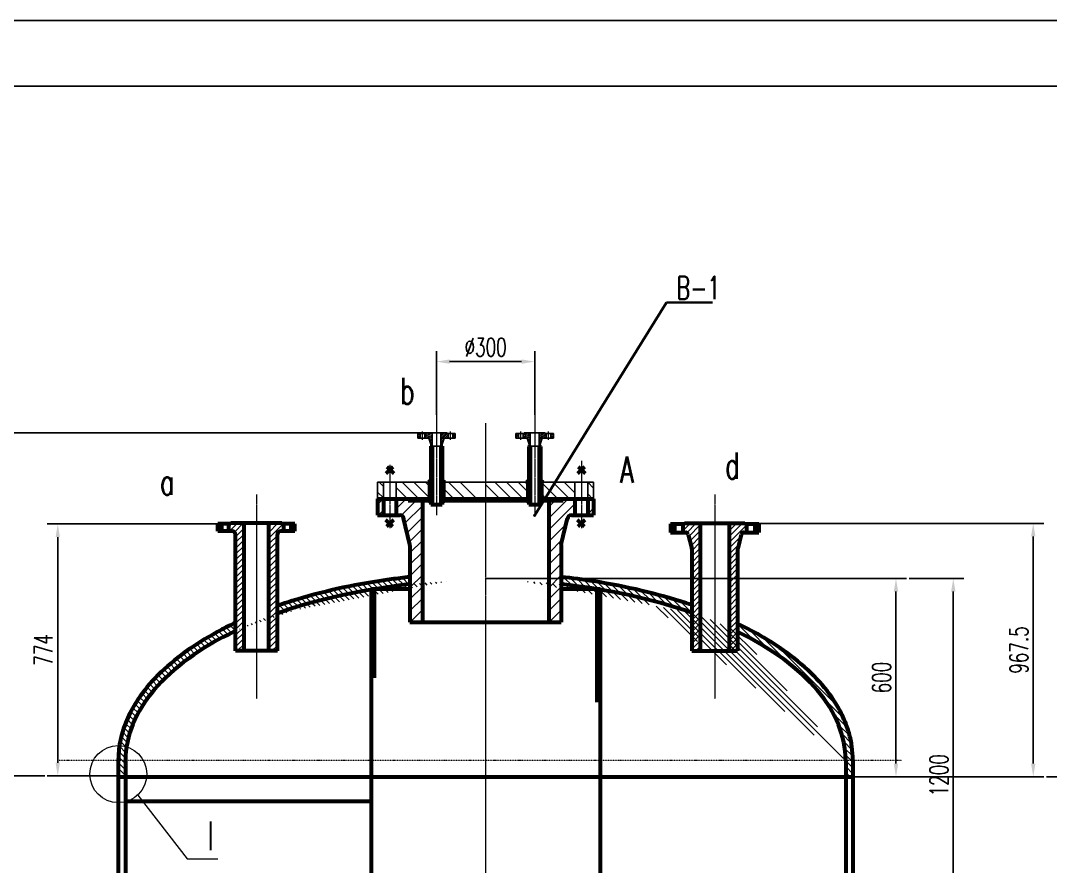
# Model space of a CAD drawing. Header units: millimetres. Extents: x -10 to 21015, y -2 to 14848.
# Drawn here: x 3020 to 6952, y 11618 to 14848 of the extents above; entities that cross this region are included whole.
import ezdxf

# ---------------------------------------------------------------- set-up
doc = ezdxf.new("R2010")
doc.units = ezdxf.units.MM
doc.header["$LTSCALE"] = 5
doc.linetypes.add('CENTER', pattern=[2, 1.25, -0.25, 0.25, -0.25])
doc.linetypes.add('DIVIDE', pattern=[1.25, 0.5, -0.25, 0, -0.25, 0, -0.25])
doc.layers.add('border', color=7, linetype='Continuous')
for name, color, linetype, lineweight in [('中心线', 4, 'CENTER', 18), ('双点划线', 6, 'DIVIDE', 18), ('实线', 7, 'Continuous', 53), ('文字', 3, 'Continuous', 30), ('细线', 1, 'Continuous', 18)]:
    doc.layers.add(name, color=color, linetype=linetype, lineweight=lineweight)
doc.styles.get("Standard").update_dxf_attribs({"font": 'txt.shx', "width": 0.67, "bigfont": 'hztxt.shx'})
doc.dimstyles.get("Standard").update_dxf_attribs({"dimtxt": 0.18, "dimasz": 0.18, "dimexe": 0.18, "dimexo": 0.0625, "dimgap": 0.09, "dimtad": 0, "dimtih": 1, "dimtoh": 1, "dimdec": 4, "dimzin": 0, "dimdsep": 46, "dimtxsty": 'Standard', "dimcen": 0.09, "dimadec": 0, "dimazin": 0, "dimtfac": 1, "dimtdec": 4, "dimtofl": 0, "dimtmove": 0, "dimatfit": 3, "dimfxl": 0, "dimtolj": 1, "dimtzin": 0, "dimarcsym": 0})
pattern_1 = [(135, (3655.677, 8232.7465), (-3.535534, -3.535534), [])]

# ---------------------------------------------------------------- blocks, each defined once
blk = doc.blocks.new('*D50')
at = {"layer": 'DEFPOINTS', "color": 0}
for p in [(4795.7, 13310.2), (2593.7, 8241.9), (4344, 7523.5), (4795.7, 5617.7), (4795.7, 3260.2)]:
    blk.add_point(p, dxfattribs=at)
at = {"layer": '实线', "color": 1, "lineweight": -2}
blk.add_arc((4795.7, 5617.7), 1958.7, 91.4627, 128.5373, dxfattribs=at)
at = {"layer": '实线', "color": 1}
for points in [[(4745.6, 7584), (4745.8, 7567.4), (4795.7, 7576.3)], [(3580.7, 7143.3), (3570.1, 7156.2), (3536.7, 7118.1)]]:
    blk.add_solid(points, dxfattribs=at)
at = {"layer": '实线', "color": 3, "insert": (4107, 7509.9), "char_height": 70, "attachment_point": 5, "rotation": 20}
blk.add_mtext('\\A1;40°', dxfattribs=at)
blk = doc.blocks.new('*D8')
at = {"layer": 'DEFPOINTS', "color": 0}
for p in [(6937, 11960.2), (6198.2, 6198.8), (7600.8, 6198.8)]:
    blk.add_point(p, dxfattribs=at)
at = {"layer": '文字', "color": 1, "lineweight": -2}
for p, q in [((6937, 11960.2), (7640.8, 11960.2)), ((7600.8, 11910.2), (7600.8, 6248.8)), ((6198.2, 6198.8), (7640.8, 6198.8))]:
    blk.add_line(p, q, dxfattribs=at)
at = {"layer": '文字', "color": 1}
for points in [[(7592.5, 11910.2), (7609.1, 11910.2), (7600.8, 11960.2)], [(7592.5, 6248.8), (7609.1, 6248.8), (7600.8, 6198.8)]]:
    blk.add_solid(points, dxfattribs=at)
at = {"layer": '文字', "color": 3, "insert": (7545.8, 9079.5), "char_height": 70, "attachment_point": 5, "rotation": 90}
blk.add_mtext('\\A1;7000', dxfattribs=at)
blk = doc.blocks.new('*D66')
at = {"layer": 'DEFPOINTS', "color": 0}
for p in [(6412.8, 12717.2), (6581.7, 11214), (6625.7, 11214)]:
    blk.add_point(p, dxfattribs=at)
at = {"layer": '文字', "color": 1, "lineweight": -2}
for p, q in [((6412.8, 12717.2), (6621.7, 12717.2)), ((6581.7, 12667.2), (6581.7, 11264)), ((6625.7, 11214), (6541.7, 11214))]:
    blk.add_line(p, q, dxfattribs=at)
at = {"layer": '文字', "color": 1}
for points in [[(6573.4, 12667.2), (6590, 12667.2), (6581.7, 12717.2)], [(6573.4, 11264), (6590, 11264), (6581.7, 11214)]]:
    blk.add_solid(points, dxfattribs=at)
at = {"layer": '文字', "color": 3, "insert": (6526.7, 11965.6), "char_height": 70, "attachment_point": 5, "rotation": 90}
blk.add_mtext('\\A1;1200', dxfattribs=at)
blk = doc.blocks.new('*D67')
at = {"layer": 'DEFPOINTS', "color": 0}
for p in [(5785.7, 12927.7), (6887, 12927.7), (6362.8, 11960.2)]:
    blk.add_point(p, dxfattribs=at)
at = {"layer": '实线', "color": 1, "lineweight": -2}
for p, q in [((5785.7, 12927.7), (6927, 12927.7)), ((6887, 12010.2), (6887, 12877.7)), ((6362.8, 11960.2), (6927, 11960.2))]:
    blk.add_line(p, q, dxfattribs=at)
at = {"layer": '实线', "color": 1}
for points in [[(6878.6, 12877.7), (6895.3, 12877.7), (6887, 12927.7)], [(6878.6, 12010.2), (6895.3, 12010.2), (6887, 11960.2)]]:
    blk.add_solid(points, dxfattribs=at)
at = {"layer": '实线', "color": 3, "insert": (6832, 12444), "char_height": 70, "attachment_point": 5, "rotation": 90}
blk.add_mtext('\\A1;967.5', dxfattribs=at)
blk = doc.blocks.new('*D68')
at = {"layer": 'DEFPOINTS', "color": 0}
for p in [(4795.7, 12717.2), (6043.4, 11960.2), (6362.8, 11960.2)]:
    blk.add_point(p, dxfattribs=at)
at = {"layer": '实线', "color": 1, "lineweight": -2}
for p, q in [((4795.7, 12717.2), (6402.8, 12717.2)), ((6362.8, 12667.2), (6362.8, 12010.2)), ((6043.4, 11960.2), (6402.8, 11960.2))]:
    blk.add_line(p, q, dxfattribs=at)
at = {"layer": '实线', "color": 1}
for points in [[(6354.4, 12667.2), (6371.1, 12667.2), (6362.8, 12717.2)], [(6354.4, 12010.2), (6371.1, 12010.2), (6362.8, 11960.2)]]:
    blk.add_solid(points, dxfattribs=at)
at = {"layer": '实线', "color": 3, "insert": (6307.8, 12338.7), "char_height": 70, "attachment_point": 5, "rotation": 90}
blk.add_mtext('\\A1;600', dxfattribs=at)
blk = doc.blocks.new('*D69')
at = {"layer": 'DEFPOINTS', "color": 0}
for p in [(2974.8, 13272.7), (4608.2, 13272.7), (3112, 11963.5)]:
    blk.add_point(p, dxfattribs=at)
at = {"layer": '实线', "color": 1, "lineweight": -2}
for p, q in [((4608.2, 13272.7), (2934.8, 13272.7)), ((2974.8, 12013.5), (2974.8, 13222.7)), ((3112, 11963.5), (2934.8, 11963.5))]:
    blk.add_line(p, q, dxfattribs=at)
at = {"layer": '实线', "color": 1}
for points in [[(2966.5, 13222.7), (2983.1, 13222.7), (2974.8, 13272.7)], [(2966.5, 12013.5), (2983.1, 12013.5), (2974.8, 11963.5)]]:
    blk.add_solid(points, dxfattribs=at)
at = {"layer": '实线', "color": 3, "insert": (2919.8, 12618.1), "char_height": 70, "attachment_point": 5, "rotation": 90}
blk.add_mtext('\\A1;1050', dxfattribs=at)
blk = doc.blocks.new('*D70')
at = {"layer": 'DEFPOINTS', "color": 0}
for p in [(3162, 12925.2), (3773.8, 12925.2), (3458.6, 11963.5)]:
    blk.add_point(p, dxfattribs=at)
at = {"layer": '实线', "color": 1, "lineweight": -2}
for p, q in [((3773.8, 12925.2), (3122, 12925.2)), ((3162, 12013.5), (3162, 12875.2)), ((3458.6, 11963.5), (3122, 11963.5))]:
    blk.add_line(p, q, dxfattribs=at)
at = {"layer": '实线', "color": 1}
for points in [[(3153.6, 12875.2), (3170.3, 12875.2), (3162, 12925.2)], [(3153.6, 12013.5), (3170.3, 12013.5), (3162, 11963.5)]]:
    blk.add_solid(points, dxfattribs=at)
at = {"layer": '实线', "color": 3, "insert": (3107, 12444.4), "char_height": 70, "attachment_point": 5, "rotation": 90}
blk.add_mtext('\\A1;774', dxfattribs=at)
blk = doc.blocks.new('*D71')
at = {"layer": 'DEFPOINTS', "color": 0}
for p in [(4983.2, 13545.2), (4608.2, 13342.1), (4983.2, 13342.1)]:
    blk.add_point(p, dxfattribs=at)
at = {"layer": '实线', "color": 1, "lineweight": -2}
for p, q in [((4608.2, 13342.1), (4608.2, 13585.2)), ((4983.2, 13342.1), (4983.2, 13585.2)), ((4658.2, 13545.2), (4933.2, 13545.2))]:
    blk.add_line(p, q, dxfattribs=at)
at = {"layer": '实线', "color": 1}
for points in [[(4658.2, 13553.5), (4658.2, 13536.9), (4608.2, 13545.2)], [(4933.2, 13553.5), (4933.2, 13536.9), (4983.2, 13545.2)]]:
    blk.add_solid(points, dxfattribs=at)
at = {"layer": '实线', "color": 3, "insert": (4795.7, 13600.2), "char_height": 70, "attachment_point": 5}
blk.add_mtext('\\A1;\\A1;∅300', dxfattribs=at)
blk = doc.blocks.new('*U1')
at = {"layer": '中心线', "linetype": 'Continuous'}
h = blk.add_hatch(dxfattribs=at)
h.set_pattern_fill('U', color=1, scale=4, angle=45, style=0, pattern_type=0)
h.set_pattern_definition([(45, (0, 0), (-2.828427, 2.828427), [])])
h.paths.add_polyline_path([(1191.1, 3975.6), (1183.1, 3975.6), (1183.1, 3961.6), (1191.1, 3961.6)])
h.paths.add_polyline_path([(1217.6, 3975.6), (1205.1, 3975.6), (1205.1, 3961.6), (1208.1, 3961.6), (1208.1, 3959.6), (1226.9, 3959.6), (1226.9, 3999.6), (1223.7, 3999.6), (1223.7, 3993.6)])
h.paths.add_polyline_path([(1263.6, 3975.6), (1257.4, 3993.6), (1257.4, 3999.6), (1254.2, 3999.6), (1254.2, 3959.6), (1273.1, 3959.6), (1273.1, 3961.6), (1276.1, 3961.6), (1276.1, 3975.6)])
h.paths.add_polyline_path([(1290.1, 3975.6), (1298.1, 3975.6), (1298.1, 3961.6), (1290.1, 3961.6)])

msp = doc.modelspace()

# ---------------------------------------------------------------- hatches: boundary and pattern name
at = {"layer": '文字'}
h = msp.add_hatch(color=1, dxfattribs=at)
edge = h.paths.add_edge_path(flags=0)
edge.add_arc((5016.92724, 13260.24651), 1.5625, 0, 360)
h = msp.add_hatch(color=1, dxfattribs=at)
edge = h.paths.add_edge_path(flags=0)
edge.add_arc((5000.23974, 13157.12151), 1.5625, 0, 360)
h = msp.add_hatch(color=1, dxfattribs=at)
edge = h.paths.add_edge_path(flags=0)
edge.add_arc((5159.73974, 13131.18401), 1.5625, 0, 360)
h = msp.add_hatch(color=1, dxfattribs=at)
edge = h.paths.add_edge_path(flags=0)
edge.add_arc((4983.17724, 12958.37151), 6.25, 0, 360)
at = {"layer": '细线'}
h = msp.add_hatch(dxfattribs=at)
h.set_pattern_fill('_USER', color=256, scale=5, angle=135, style=0, pattern_type=0)
h.set_pattern_definition(pattern_1)
h.paths.add_polyline_path([(4630.23974, 13221.49651), (4629.23974, 13222.74651), (4625.23974, 13222.74651), (4625.23974, 12998.99651), (4630.23974, 12998.99651)])
h.paths.add_polyline_path([(4591.11474, 13222.74651), (4587.11474, 13222.74651), (4586.11474, 13221.49651), (4586.11474, 12998.99651), (4591.11474, 12998.99651)])
h = msp.add_hatch(dxfattribs=at)
h.set_pattern_fill('_USER', color=256, scale=5, angle=135, style=0, pattern_type=0)
h.set_pattern_definition(pattern_1)
h.paths.add_polyline_path([(5005.23974, 13221.49651), (5004.23974, 13222.74651), (5000.23974, 13222.74651), (5000.23974, 12998.99651), (5005.23974, 12998.99651)])
h.paths.add_polyline_path([(4966.11474, 13222.74651), (4962.11474, 13222.74651), (4961.11474, 13221.49651), (4961.11474, 12998.99651), (4966.11474, 12998.99651)])
h = msp.add_hatch(dxfattribs=at)
h.set_pattern_fill('ANSI37', color=256, scale=6.25, style=0)
h.set_pattern_definition([(135, (5560.67724, 8232.7465), (0.55242717, 0.55242717), []), (45, (5560.67724, 8232.7465), (0.55242717, -0.55242717), [])])
h.paths.add_polyline_path([(4586.11474, 13092.74651), (4586.11474, 13078.06172), (4577.55224, 13085.24651)])
h = msp.add_hatch(dxfattribs=at)
h.set_pattern_fill('ANSI37', color=256, scale=6.25, style=0)
h.set_pattern_definition([(45, (3655.67724, 8232.7465), (-0.55242717, 0.55242717), []), (135, (3655.67724, 8232.7465), (-0.55242717, -0.55242717), [])])
h.paths.add_polyline_path([(4630.23974, 13092.74651), (4630.23974, 13078.06172), (4638.80224, 13085.24651)])
h = msp.add_hatch(dxfattribs=at)
h.set_pattern_fill('ANSI37', color=256, scale=6.25, style=0)
h.set_pattern_definition([(135, (5935.67724, 8232.7465), (0.55242717, 0.55242717), []), (45, (5935.67724, 8232.7465), (0.55242717, -0.55242717), [])])
h.paths.add_polyline_path([(4961.11474, 13092.74651), (4961.11474, 13078.06172), (4952.55224, 13085.24651)])
h = msp.add_hatch(dxfattribs=at)
h.set_pattern_fill('ANSI37', color=256, scale=6.25, style=0)
h.set_pattern_definition([(45, (4030.67724, 8232.7465), (-0.55242717, 0.55242717), []), (135, (4030.67724, 8232.7465), (-0.55242717, -0.55242717), [])])
h.paths.add_polyline_path([(5005.23974, 13092.74651), (5005.23974, 13078.06172), (5013.80224, 13085.24651)])
h = msp.add_hatch(dxfattribs=at)
h.set_pattern_fill('ANSI31', color=256, scale=250, style=0)
h.set_pattern_definition([(45, (402.552, 10389.62), (-22.09709, 22.09709), [])])
h.paths.add_polyline_path([(4554.42724, 13015.24651), (4499.42724, 13015.24651), (4499.42724, 13021.49651), (4454.42724, 13021.49651), (4454.42724, 12958.99651), (4468.17724, 12958.99651, -0.3477656321), (4482.77514, 12947.44632), (4506.52514, 12846.94798, -0.0580813551), (4506.92724, 12843.49817), (4506.92724, 12550.24651), (4554.42724, 12550.24651)])
h.paths.add_polyline_path([(4405.67724, 13021.49651), (4383.17724, 13021.49651), (4383.17724, 12958.99651), (4405.67724, 12958.99651)])
h.paths.add_polyline_path([(5108.57934, 12947.44632, -0.3477656321), (5123.17724, 12958.99651), (5136.92724, 12958.99651), (5136.92724, 13021.49651), (5091.92724, 13021.49651), (5091.92724, 13015.24651), (5036.92724, 13015.24651), (5036.92724, 12550.24651), (5084.42724, 12550.24651), (5084.42724, 12843.49817, -0.0580813551), (5084.82934, 12846.94798)])
h.paths.add_polyline_path([(5208.17724, 13021.49651), (5185.67724, 13021.49651), (5185.67724, 12958.99651), (5208.17724, 12958.99651)])
h = msp.add_hatch(dxfattribs=at)
h.set_pattern_fill('ANSI37', color=256, scale=6.25, style=0)
h.set_pattern_definition([(225, (5560.67724, 17867.7465), (0.55242717, -0.55242717), []), (315, (5560.67724, 17867.7465), (0.55242717, 0.55242717), [])])
h.paths.add_polyline_path([(4586.11474, 13007.74651), (4586.11474, 13022.4313), (4577.55224, 13015.24651)])
h = msp.add_hatch(dxfattribs=at)
h.set_pattern_fill('ANSI37', color=256, scale=6.25, style=0)
h.set_pattern_definition([(315, (3655.67724, 17867.7465), (-0.55242717, -0.55242717), []), (225, (3655.67724, 17867.7465), (-0.55242717, 0.55242717), [])])
h.paths.add_polyline_path([(4630.23974, 13007.74651), (4630.23974, 13022.4313), (4638.80224, 13015.24651)])
h = msp.add_hatch(dxfattribs=at)
h.set_pattern_fill('ANSI37', color=256, scale=6.25, style=0)
h.set_pattern_definition([(225, (5935.67724, 17867.7465), (0.55242717, -0.55242717), []), (315, (5935.67724, 17867.7465), (0.55242717, 0.55242717), [])])
h.paths.add_polyline_path([(4961.11474, 13007.74651), (4961.11474, 13022.4313), (4952.55224, 13015.24651)])
h = msp.add_hatch(dxfattribs=at)
h.set_pattern_fill('ANSI37', color=256, scale=6.25, style=0)
h.set_pattern_definition([(315, (4030.67724, 17867.7465), (-0.55242717, -0.55242717), []), (225, (4030.67724, 17867.7465), (-0.55242717, 0.55242717), [])])
h.paths.add_polyline_path([(5005.23974, 13007.74651), (5005.23974, 13022.4313), (5013.80224, 13015.24651)])
h = msp.add_hatch(dxfattribs=at)
h.set_pattern_fill('ANSI31', color=256, scale=125, style=0)
h.set_pattern_definition([(45, (1746.302, 12063.372), (-11.04854, 11.04854), [])])
h.paths.add_polyline_path([(3840.67724, 12440.24651), (3873.17724, 12440.24651), (3873.17724, 12927.74651), (3823.17724, 12927.74651), (3823.17724, 12925.24651), (3815.67724, 12925.24651), (3815.67724, 12897.74651), (3828.17724, 12897.74651, -0.4142135624), (3840.67724, 12885.24651)])
h.paths.add_polyline_path([(4000.67724, 12885.24651, -0.4142135624), (4013.17724, 12897.74651), (4025.67724, 12897.74651), (4025.67724, 12925.24651), (4018.17724, 12925.24651), (4018.17724, 12927.74651), (3968.17724, 12927.74651), (3968.17724, 12440.24651), (4000.67724, 12440.24651)])
h.paths.add_polyline_path([(4053.17724, 12897.74651), (4067.55224, 12897.74651), (4067.55224, 12925.24651), (4053.17724, 12925.24651)])
h.paths.add_polyline_path([(3788.17724, 12925.24651), (3773.80224, 12925.24651), (3773.80224, 12897.74651), (3788.17724, 12897.74651)])
h = msp.add_hatch(dxfattribs=at)
h.set_pattern_fill('ANSI31', color=256, scale=125, style=0)
h.set_pattern_definition([(45, (3893.802, 12127.747), (-11.04854, 11.04854), [])])
h.paths.add_polyline_path([(5569.4459, 12885.17187), (5582.87867, 12831.44081, -0.0613213552), (5583.17724, 12829.01545), (5583.17724, 12440.24651), (5615.67724, 12440.24651), (5615.67724, 12927.74651), (5555.67724, 12927.74651), (5555.67724, 12925.24651), (5549.42724, 12925.24651), (5549.42724, 12892.74651), (5559.74448, 12892.74651, -0.3441507314)])
h.paths.add_polyline_path([(5516.92724, 12925.24651), (5501.92724, 12925.24651), (5501.92724, 12892.74651), (5516.92724, 12892.74651)])
h.paths.add_polyline_path([(5781.61, 12892.74651), (5791.92724, 12892.74651), (5791.92724, 12925.24651), (5785.67724, 12925.24651), (5785.67724, 12927.74651), (5725.67724, 12927.74651), (5725.67724, 12440.24651), (5758.17724, 12440.24651), (5758.17724, 12829.01545, -0.0613213552), (5758.47582, 12831.44081), (5771.90858, 12885.17187, -0.3441507314)])
h.paths.add_polyline_path([(5824.42724, 12892.74651), (5839.42724, 12892.74651), (5839.42724, 12925.24651), (5824.42724, 12925.24651)])
h = msp.add_hatch(dxfattribs=at)
h.set_pattern_fill('ANSI31', color=256, scale=125, angle=90, style=0)
h.set_pattern_definition([(135, (92.552, -15245.378), (-11.0485435, -11.0485435), [])])
edge = h.paths.add_edge_path()
edge.add_ellipse((4795.67724, 12022.74651), major_axis=(1375, 0), ratio=0.5, start_angle=102.12235224, end_angle=125.32276277, ccw=False)
edge.add_line((4506.92724, 12694.91621), (4506.92724, 12722.5721))
edge.add_spline(control_points=[(4506.92724, 12722.5721), (4483.10841, 12720.04115), (4459.41948, 12717.19699), (4372.77196, 12705.57954), (4310.81924, 12694.88353), (4190.4466, 12669.22051), (4132.02744, 12654.25381), (4050.3495, 12629.54504), (4025.24654, 12621.38795), (4000.67724, 12612.83005)], knot_values=[1.7802103705, 1.7802103705, 1.7802103705, 1.7802103705, 1.83278691, 1.83278691, 1.9738462166, 1.9738462166, 2.1149055233, 2.1149055233, 2.1792554066, 2.1792554066, 2.1792554066, 2.1792554066], degree=3, periodic=0)
edge.add_line((4000.67724, 12612.83005), (4000.67724, 12583.68323))
edge = h.paths.add_edge_path()
edge.add_line((3840.67724, 12517.36758), (3840.67724, 12547.83526))
edge.add_spline(control_points=[(3840.67724, 12547.83526), (3816.80843, 12536.58268), (3793.70183, 12524.8983), (3726.6463, 12488.51449), (3685.18221, 12462.57526), (3609.66819, 12407.79945), (3575.61698, 12378.96272), (3515.6424, 12318.80812), (3489.71728, 12287.48743), (3452.86221, 12232.13842), (3439.76417, 12208.60622), (3418.26573, 12160.74772), (3409.86696, 12136.42059), (3397.9685, 12087.28234), (3394.47103, 12062.47237), (3393.27657, 12032.66233), (3393.17724, 12027.70442), (3393.17724, 12022.74651)], knot_values=[2.3267977434, 2.3267977434, 2.3267977434, 2.3267977434, 2.3970241365, 2.3970241365, 2.5380834432, 2.5380834432, 2.6791427498, 2.6791427498, 2.8202020565, 2.8202020565, 2.9206549339, 2.9206549339, 3.0211078114, 3.0211078114, 3.1215606888, 3.1215606888, 3.1415926536, 3.1415926536, 3.1415926536, 3.1415926536], degree=3, periodic=0)
edge.add_line((3393.17724, 12022.74651), (3420.67724, 12022.74651))
edge.add_ellipse((4795.67724, 12022.74651), major_axis=(1375, 0), ratio=0.5, start_angle=133.99100687, end_angle=180, ccw=False)
h.paths.add_polyline_path([(3420.67724, 12022.74651), (3393.17724, 12022.74651), (3393.17724, 11960.24651), (3420.67724, 11960.24651)])
edge = h.paths.add_edge_path()
edge.add_spline(control_points=[(5583.17724, 12615.42481), (5576.44335, 12617.73787), (5569.67003, 12620.02093), (5508.13893, 12640.37005), (5450.93833, 12656.50925), (5332.67325, 12684.58689), (5271.60952, 12696.52497), (5168.13384, 12712.65681), (5126.48305, 12718.10275), (5084.42724, 12722.57214)], knot_values=[0.9688711977, 0.9688711977, 0.9688711977, 0.9688711977, 0.9864310701, 0.9864310701, 1.1274903768, 1.1274903768, 1.2685496834, 1.2685496834, 1.3613822691, 1.3613822691, 1.3613822691, 1.3613822691], degree=3, periodic=0)
edge.add_line((5084.42724, 12722.57214), (5084.42724, 12694.91621))
edge.add_ellipse((4795.67724, 12022.74651), major_axis=(1375, 0), ratio=0.5, start_angle=55.05937342, end_angle=77.87764776, ccw=False)
edge.add_line((5583.17724, 12586.32187), (5583.17724, 12615.42481))
edge = h.paths.add_edge_path()
edge.add_spline(control_points=[(6198.17724, 12022.74651), (6198.17724, 12040.14171), (6196.95317, 12057.53665), (6192.07469, 12092.18514), (6188.42057, 12109.43831), (6178.73136, 12143.67569), (6172.69666, 12160.65979), (6158.31632, 12194.25367), (6149.97098, 12210.86356), (6121.52174, 12260.12066), (6098.03962, 12292.06998), (6042.7568, 12353.60385), (6010.95481, 12383.19239), (5939.72842, 12439.58782), (5900.30248, 12466.39539), (5826.13256, 12510.04081), (5792.98316, 12527.62005), (5758.17724, 12544.27356)], knot_values=[0, 0, 0, 0, 0.0702836342, 0.0702836342, 0.1405672684, 0.1405672684, 0.2108509027, 0.2108509027, 0.2811345369, 0.2811345369, 0.4221938435, 0.4221938435, 0.5632531502, 0.5632531502, 0.7043124568, 0.7043124568, 0.8074149358, 0.8074149358, 0.8074149358, 0.8074149358], degree=3, periodic=0)
edge.add_line((5758.17724, 12544.27356), (5758.17724, 12513.71971))
edge.add_ellipse((4795.67724, 12022.74651), major_axis=(1375, 0), ratio=0.5, start_angle=0, end_angle=45.572996, ccw=False)
edge.add_line((6170.67724, 12022.74651), (6198.17724, 12022.74651))
h.paths.add_polyline_path([(6198.17724, 12022.74651), (6170.67724, 12022.74651), (6170.67724, 11960.24651), (6198.17724, 11960.24651)])
h = msp.add_hatch(dxfattribs=at)
h.set_pattern_fill('ANSI31', color=256, scale=125, style=0)
h.set_pattern_definition([(45, (-8824.948, 5934.101), (-11.048543, 11.048543), [])])
h.paths.add_polyline_path([(4370.67724, 12677.74651), (4358.17724, 12677.74651), (4358.17724, 12342.25099), (4370.67724, 12338.12962)])
h.paths.add_polyline_path([(5220.67724, 12244.72109), (5233.17724, 12247.94754), (5233.17724, 12677.74651), (5220.67724, 12677.74651)])

# ---------------------------------------------------------------- linework, layer by layer
at = {"color": 7}
for p, q in [((4567.55224, 13270.24651), (4536.30224, 13270.24651)), ((4536.30224, 13270.24651), (4536.30224, 13252.74651)), ((4579.42724, 13252.74651), (4536.30224, 13252.74651)), ((4546.30224, 13252.74651), (4546.30224, 13270.24651)), ((4563.80224, 13252.74651), (4563.80224, 13270.24651)), ((4567.55224, 13272.74651), (4567.55224, 13270.24651)), ((4648.80224, 13272.74651), (4567.55224, 13272.74651)), ((4579.42724, 13252.74651), (4587.11474, 13230.24651)), ((4591.11474, 13222.74651), (4591.11474, 13272.74651)), ((4625.23974, 13222.74651), (4625.23974, 13272.74651)), ((4636.92724, 13252.74651), (4629.23974, 13230.24651)), ((4636.92724, 13252.74651), (4680.05224, 13252.74651)), ((4648.80224, 13272.74651), (4648.80224, 13270.24651)), ((4648.80224, 13270.24651), (4680.05224, 13270.24651)), ((4652.55224, 13252.74651), (4652.55224, 13270.24651)), ((4670.05224, 13252.74651), (4670.05224, 13270.24651)), ((4680.05224, 13270.24651), (4680.05224, 13252.74651)), ((4911.30224, 13270.24651), (4911.30224, 13252.74651)), ((4942.55224, 13270.24651), (4911.30224, 13270.24651)), ((4954.42724, 13252.74651), (4911.30224, 13252.74651)), ((4921.30224, 13252.74651), (4921.30224, 13270.24651)), ((4938.80224, 13252.74651), (4938.80224, 13270.24651)), ((5023.80224, 13272.74651), (4942.55224, 13272.74651)), ((4942.55224, 13272.74651), (4942.55224, 13270.24651)), ((4954.42724, 13252.74651), (4962.11474, 13230.24651)), ((4966.11474, 13222.74651), (4966.11474, 13272.74651)), ((5000.23974, 13222.74651), (5000.23974, 13272.74651)), ((5011.92724, 13252.74651), (5004.23974, 13230.24651)), ((5011.92724, 13252.74651), (5055.05224, 13252.74651)), ((5023.80224, 13272.74651), (5023.80224, 13270.24651)), ((5023.80224, 13270.24651), (5055.05224, 13270.24651)), ((5027.55224, 13252.74651), (5027.55224, 13270.24651)), ((5045.05224, 13252.74651), (5045.05224, 13270.24651)), ((5055.05224, 13270.24651), (5055.05224, 13252.74651)), ((4587.11474, 13230.24651), (4587.11474, 13222.74651)), ((4629.23974, 13222.74651), (4587.11474, 13222.74651)), ((4629.23974, 13230.24651), (4629.23974, 13222.74651)), ((4962.11474, 13230.24651), (4962.11474, 13222.74651)), ((5004.23974, 13222.74651), (4962.11474, 13222.74651)), ((5004.23974, 13230.24651), (5004.23974, 13222.74651)), ((4383.17724, 13085.24651), (4383.17724, 13021.49651)), ((4577.55224, 13085.24651), (4383.17724, 13085.24651)), ((4405.67724, 13085.24651), (4405.67724, 13021.49651)), ((4454.42724, 13085.24651), (4454.42724, 13021.49651)), ((4952.55224, 13085.24651), (4638.80224, 13085.24651)), ((5208.17724, 13085.24651), (5013.80224, 13085.24651)), ((5136.92724, 13085.24651), (5136.92724, 13021.49651)), ((5185.67724, 13085.24651), (5185.67724, 13021.49651)), ((5208.17724, 13021.49651), (5208.17724, 13085.24651)), ((4383.17724, 13021.49651), (4500.05224, 13021.49651)), ((4500.05224, 13021.49651), (4500.05224, 13016.49651)), ((5091.30224, 13021.49651), (5091.30224, 13016.49651)), ((5208.17724, 13021.49651), (5091.30224, 13021.49651)), ((4500.05224, 13016.49651), (4579.04193, 13016.49651)), ((4637.31255, 13016.49651), (4954.04193, 13016.49651)), ((5012.31255, 13016.49651), (5091.30224, 13016.49651))]:
    msp.add_line(p, q, dxfattribs=at)
at = {"layer": 'border', "color": 1, "linetype": 'Continuous'}
msp.add_lwpolyline([(-10.00004, -2.49996), (21014.99996, -2.49996), (21014.99996, 14847.50004), (-10.00004, 14847.50004)], close=True, dxfattribs=at)
at = {"layer": 'border', "color": 7, "linetype": 'Continuous'}
msp.add_lwpolyline([(614.99996, 247.50004), (20764.99996, 247.50004), (20764.99996, 14597.50004), (614.99996, 14597.50004)], close=True, dxfattribs=at)
at = {"layer": '中心线'}
for p, q in [((4608.17724, 13342.12151), (4608.17724, 12958.37151)), ((4983.17724, 13342.12151), (4983.17724, 12958.37151)), ((4795.67724, 13310.24651), (4795.67724, 3260.24651)), ((4555.05224, 13246.49651), (4555.05224, 13278.99651)), ((4661.30224, 13246.49651), (4661.30224, 13278.99651)), ((4930.05224, 13246.49651), (4930.05224, 13278.99651)), ((5036.30224, 13246.49651), (5036.30224, 13278.99651)), ((4430.05224, 13151.65687), (4430.05224, 13010.24651)), ((5161.30224, 13166.49651), (5161.30224, 13010.24651)), ((4430.05224, 13057.74651), (4430.05224, 12908.37151)), ((5161.30224, 13057.74651), (5161.30224, 12908.37151)), ((3920.67724, 13037.74651), (3920.67724, 12257.12151)), ((5670.67724, 13037.74651), (5670.67724, 12257.12151)), ((6170.67724, 12025.97608), (6170.67724, 10644.46399))]:
    msp.add_line(p, q, dxfattribs=at)
at = {"layer": '双点划线'}
for p, q in [((3167.55224, 12022.74651), (6385.05224, 12022.74651)), ((3420.67724, 12025.97608), (3420.67724, 11865.35108)), ((3420.67724, 11963.47608), (6170.67724, 11963.47608))]:
    msp.add_line(p, q, dxfattribs=at)
at = {"layer": '实线'}
for p, q in [((4587.11474, 13222.74651), (4586.11474, 13221.49651)), ((4586.11474, 13221.49651), (4586.11474, 12998.99651)), ((4591.11474, 13222.74651), (4591.11474, 12998.99651)), ((4625.23974, 13222.74651), (4625.23974, 12998.99651)), ((4629.23974, 13222.74651), (4630.23974, 13221.49651)), ((4630.23974, 13221.49651), (4630.23974, 12998.99651)), ((4962.11474, 13222.74651), (4961.11474, 13221.49651)), ((4961.11474, 13221.49651), (4961.11474, 12998.99651)), ((4966.11474, 13222.74651), (4966.11474, 12998.99651)), ((5000.23974, 13222.74651), (5000.23974, 12998.99651)), ((5004.23974, 13222.74651), (5005.23974, 13221.49651)), ((5005.23974, 13221.49651), (5005.23974, 12998.99651)), ((4441.92724, 13143.99651), (4415.05224, 13118.37151)), ((4418.17724, 13143.99651), (4445.05224, 13118.37151)), ((5173.17724, 13143.99651), (5146.30224, 13118.37151)), ((5149.42724, 13143.99651), (5176.30224, 13118.37151)), ((4586.11474, 13092.74651), (4577.55224, 13085.24651)), ((4586.11474, 13078.06172), (4577.55224, 13085.24651)), ((4581.92724, 13085.24651), (4581.92724, 13018.91757)), ((4630.23974, 13092.74651), (4638.80224, 13085.24651)), ((4630.23974, 13078.06172), (4638.80224, 13085.24651)), ((4634.42724, 13081.57545), (4634.42724, 13018.91757)), ((4961.11474, 13092.74651), (4952.55224, 13085.24651)), ((4961.11474, 13078.06172), (4952.55224, 13085.24651)), ((4956.92724, 13081.57545), (4956.92724, 13018.91757)), ((5005.23974, 13092.74651), (5013.80224, 13085.24651)), ((5005.23974, 13078.06172), (5013.80224, 13085.24651)), ((5009.42724, 13085.24651), (5009.42724, 13018.91757)), ((4383.17724, 13021.49651), (4581.92724, 13021.49651)), ((4383.17724, 13021.49651), (4383.17724, 12958.99651)), ((4405.67724, 13021.49651), (4405.67724, 12958.99651)), ((4454.42724, 13021.49651), (4454.42724, 12958.99651)), ((4499.42724, 13021.49651), (4499.42724, 13015.24651)), ((4586.11474, 13022.4313), (4577.55224, 13015.24651)), ((4630.23974, 13022.4313), (4638.80224, 13015.24651)), ((4634.42724, 13021.49651), (4956.92724, 13021.49651)), ((4961.11474, 13022.4313), (4952.55224, 13015.24651)), ((5005.23974, 13022.4313), (5013.80224, 13015.24651)), ((5009.42724, 13021.49651), (5208.17724, 13021.49651)), ((5091.92724, 13021.49651), (5091.92724, 13015.24651)), ((5136.92724, 13021.49651), (5136.92724, 12958.99651)), ((5185.67724, 13021.49651), (5185.67724, 12958.99651)), ((5208.17724, 13021.49651), (5208.17724, 12958.99651)), ((4499.42724, 13015.24651), (4577.55224, 13015.24651)), ((4554.42724, 13015.24651), (4554.42724, 12550.24651)), ((4586.11474, 13007.74651), (4577.55224, 13015.24651)), ((4586.11474, 12998.99651), (4630.23974, 12998.99651)), ((4630.23974, 13007.74651), (4638.80224, 13015.24651)), ((4638.80224, 13015.24651), (4952.55224, 13015.24651)), ((4961.11474, 13007.74651), (4952.55224, 13015.24651)), ((4961.11474, 12998.99651), (5005.23974, 12998.99651)), ((5005.23974, 13007.74651), (5013.80224, 13015.24651)), ((5013.80224, 13015.24651), (5091.92724, 13015.24651)), ((5036.92724, 13015.24651), (5036.92724, 12550.24651)), ((4383.17724, 12958.99651), (4468.17724, 12958.99651)), ((4441.92724, 12915.87151), (4415.05224, 12941.49651)), ((4418.17724, 12915.87151), (4445.05224, 12941.49651)), ((4506.52514, 12846.94798), (4482.77514, 12947.44632)), ((5084.82934, 12846.94798), (5108.57934, 12947.44632)), ((5123.17724, 12958.99651), (5208.17724, 12958.99651)), ((5173.17724, 12915.87151), (5146.30224, 12941.49651)), ((5149.42724, 12915.87151), (5176.30224, 12941.49651)), ((3773.80224, 12897.74651), (3773.80224, 12925.24651)), ((3823.17724, 12925.24651), (3773.80224, 12925.24651)), ((3788.17724, 12897.74651), (3788.17724, 12925.24651)), ((3815.67724, 12897.74651), (3815.67724, 12925.24651)), ((4018.17724, 12927.74651), (3823.17724, 12927.74651)), ((3823.17724, 12925.24651), (3823.17724, 12927.74651)), ((3873.17724, 12440.24651), (3873.17724, 12927.74651)), ((3968.17724, 12440.24651), (3968.17724, 12927.74651)), ((4018.17724, 12925.24651), (4018.17724, 12927.74651)), ((4067.55224, 12925.24651), (4018.17724, 12925.24651)), ((4025.67724, 12897.74651), (4025.67724, 12925.24651)), ((4053.17724, 12897.74651), (4053.17724, 12925.24651)), ((4067.55224, 12897.74651), (4067.55224, 12925.24651)), ((5501.92724, 12925.24651), (5555.67724, 12925.24651)), ((5501.92724, 12925.24651), (5501.92724, 12892.74651)), ((5516.92724, 12925.24651), (5516.92724, 12892.74651)), ((5549.42724, 12925.24651), (5549.42724, 12892.74651)), ((5555.67724, 12927.74651), (5785.67724, 12927.74651)), ((5555.67724, 12927.74651), (5555.67724, 12925.24651)), ((5615.67724, 12927.74651), (5615.67724, 12440.24651)), ((5725.67724, 12927.74651), (5725.67724, 12440.24651)), ((5785.67724, 12927.74651), (5785.67724, 12925.24651)), ((5785.67724, 12925.24651), (5839.42724, 12925.24651)), ((5791.92724, 12925.24651), (5791.92724, 12892.74651)), ((5824.42724, 12925.24651), (5824.42724, 12892.74651)), ((5839.42724, 12925.24651), (5839.42724, 12892.74651)), ((3828.17724, 12897.74651), (3773.80224, 12897.74651)), ((3840.67724, 12440.24651), (3840.67724, 12885.24651)), ((4000.67724, 12440.24651), (4000.67724, 12885.24651)), ((4067.55224, 12897.74651), (4013.17724, 12897.74651)), ((5501.92724, 12892.74651), (5559.74448, 12892.74651)), ((5569.4459, 12885.17187), (5582.87867, 12831.44081)), ((5771.90858, 12885.17187), (5758.47582, 12831.44081)), ((5781.61, 12892.74651), (5839.42724, 12892.74651)), ((4506.92724, 12843.49817), (4506.92724, 12550.24651)), ((5084.42724, 12843.49817), (5084.42724, 12550.24651)), ((5583.17724, 12829.01545), (5583.17724, 12440.24651)), ((5758.17724, 12829.01545), (5758.17724, 12440.24651)), ((4358.17724, 12677.74651), (4506.92724, 12677.74651)), ((4358.17724, 12677.74651), (4358.17724, 11588.99651)), ((4370.67724, 12677.74651), (4370.67724, 12338.12962)), ((5084.42724, 12677.74651), (5233.17724, 12677.74651)), ((5220.67724, 12677.74651), (5220.67724, 12244.72109)), ((5233.17724, 12677.74651), (5233.17724, 11366.13174)), ((4506.92724, 12550.24651), (5084.42724, 12550.24651)), ((4000.67724, 12440.24651), (3840.67724, 12440.24651)), ((5583.17724, 12440.24651), (5758.17724, 12440.24651)), ((3393.17724, 12022.74651), (3393.17724, 7619.70065)), ((3420.67724, 12022.74651), (3420.67724, 7586.92742)), ((6170.67724, 12022.74651), (6170.67724, 10288.99651)), ((6198.17724, 12022.74651), (6198.17724, 10288.99651)), ((3393.17724, 11960.24651), (6198.17724, 11960.24651)), ((4358.17724, 11865.35108), (3420.67724, 11865.35108)), ((3420.67724, 11865.35108), (3420.67724, 10713.99651))]:
    msp.add_line(p, q, dxfattribs=at)
for centre, radius, start, end in [((4468.17724, 12943.99651), 15, 0, 90), ((5123.17724, 12943.99651), 15, 90, 180), ((3828.17724, 12885.24651), 12.5, 0, 90), ((4013.17724, 12885.24651), 12.5, 90, 180), ((5559.74448, 12882.74651), 10, 14.03624347, 90), ((5781.61, 12882.74651), 10, 90, 165.96375653), ((4491.92724, 12843.49817), 15, 0, 13.29632803), ((5099.42724, 12843.49817), 15, 166.70367197, 180), ((5573.17724, 12829.01545), 10, 0, 14.03624347), ((5768.17724, 12829.01545), 10, 165.96375653, 180)]:
    msp.add_arc(centre, radius, start, end, dxfattribs=at)
for start_param, end_param in [(1.7823712866, 2.187294838), (0.9609673502, 1.359221367), (2.338584238, 3.1415926536), (0, 0.7953988302)]:
    msp.add_ellipse((4795.67724, 12022.74651), major_axis=(1375, 0), ratio=0.5, start_param=start_param, end_param=end_param, dxfattribs=at)
for points, knots in [([(4506.92724, 12722.5721), (4483.10841, 12720.04115), (4459.41948, 12717.19699), (4372.77196, 12705.57954), (4310.81924, 12694.88353), (4190.4466, 12669.22051), (4132.02744, 12654.25381), (4050.3495, 12629.54504), (4025.24654, 12621.38795), (4000.67724, 12612.83005)], [1.78021037052, 1.78021037052, 1.78021037052, 1.78021037052, 1.83278690997, 1.83278690997, 1.97384621661, 1.97384621661, 2.11490552325, 2.11490552325, 2.17925540662, 2.17925540662, 2.17925540662, 2.17925540662]), ([(5583.17724, 12615.42481), (5576.44335, 12617.73787), (5569.67003, 12620.02093), (5508.13893, 12640.37005), (5450.93833, 12656.50925), (5332.67325, 12684.58689), (5271.60952, 12696.52497), (5168.13384, 12712.65681), (5126.48305, 12718.10275), (5084.42724, 12722.57214)], [0.9688711977, 0.9688711977, 0.9688711977, 0.9688711977, 0.98643107011, 0.98643107011, 1.12749037675, 1.12749037675, 1.26854968339, 1.26854968339, 1.36138226913, 1.36138226913, 1.36138226913, 1.36138226913]), ([(3840.67724, 12547.83526), (3816.80843, 12536.58268), (3793.70183, 12524.8983), (3726.6463, 12488.51449), (3685.18221, 12462.57526), (3609.66819, 12407.79945), (3575.61698, 12378.96272), (3515.6424, 12318.80812), (3489.71728, 12287.48743), (3452.86221, 12232.13842), (3439.76417, 12208.60622), (3418.26573, 12160.74772), (3409.86696, 12136.42059), (3397.9685, 12087.28234), (3394.47103, 12062.47237), (3393.27657, 12032.66233), (3393.17724, 12027.70442), (3393.17724, 12022.74651)], [2.32679774341, 2.32679774341, 2.32679774341, 2.32679774341, 2.39702413654, 2.39702413654, 2.53808344318, 2.53808344318, 2.67914274982, 2.67914274982, 2.82020205647, 2.82020205647, 2.92065493392, 2.92065493392, 3.02110781137, 3.02110781137, 3.12156068882, 3.12156068882, 3.14159265359, 3.14159265359, 3.14159265359, 3.14159265359]), ([(6198.17724, 12022.74651), (6198.17724, 12040.14171), (6196.95317, 12057.53665), (6192.07469, 12092.18514), (6188.42057, 12109.43831), (6178.73136, 12143.67569), (6172.69666, 12160.65979), (6158.31632, 12194.25367), (6149.97098, 12210.86356), (6121.52174, 12260.12066), (6098.03962, 12292.06998), (6042.7568, 12353.60385), (6010.95481, 12383.19239), (5939.72842, 12439.58782), (5900.30248, 12466.39539), (5826.13256, 12510.04081), (5792.98316, 12527.62005), (5758.17724, 12544.27356)], [0, 0, 0, 0, 0.07028363422, 0.07028363422, 0.14056726845, 0.14056726845, 0.21085090267, 0.21085090267, 0.28113453689, 0.28113453689, 0.42219384354, 0.42219384354, 0.56325315018, 0.56325315018, 0.70431245682, 0.70431245682, 0.80741493585, 0.80741493585, 0.80741493585, 0.80741493585])]:
    msp.add_open_spline(points, degree=3, knots=knots, dxfattribs=at)
at = {"layer": '文字', "color": 1, "linetype": 'Continuous'}
for p, q in [((5235.08394, 13364.49757), (5486.99064, 13770.62363)), ((5486.99064, 13770.62363), (5661.99064, 13770.62363)), ((4983.17724, 12958.37151), (5235.08394, 13364.49757))]:
    msp.add_line(p, q, dxfattribs=at)
at = {"layer": '细线'}
for p, q in [((4405.67724, 13068.79854), (4389.22927, 13085.24651)), ((4497.17344, 13021.49651), (4454.42724, 13064.24271)), ((4546.36762, 13016.49651), (4477.61762, 13085.24651)), ((4581.92724, 13025.13106), (4521.81179, 13085.24651)), ((4581.92724, 13069.32523), (4566.00596, 13085.24651)), ((4678.95014, 13016.49651), (4634.42724, 13061.01941)), ((4723.14431, 13016.49651), (4654.39431, 13085.24651)), ((4767.33849, 13016.49651), (4698.58849, 13085.24651)), ((4855.72683, 13016.49651), (4795.67724, 13076.5461)), ((4899.92101, 13016.49651), (4831.17101, 13085.24651)), ((4944.11518, 13016.49651), (4875.36518, 13085.24651)), ((4961.11474, 13043.69112), (4919.55935, 13085.24651)), ((5076.6977, 13016.49651), (5007.9477, 13085.24651)), ((5115.89188, 13021.49651), (5052.14188, 13085.24651)), ((5136.92724, 13044.65532), (5096.33605, 13085.24651)), ((5208.17724, 13061.79367), (5185.67724, 13084.29367)), ((4405.67724, 13024.60437), (4383.17724, 13047.10437)), ((4502.17344, 13016.49651), (4500.05224, 13018.61771)), ((4634.75596, 13016.49651), (4634.42724, 13016.82523)), ((5032.50353, 13016.49651), (5005.23974, 13043.7603)), ((5204.28022, 13021.49651), (5185.67724, 13040.09949)), ((3467.20412, 11889.99585), (3656.3991, 11646.2434)), ((3656.3991, 11646.2434), (3773.35531, 11646.2434))]:
    msp.add_line(p, q, dxfattribs=at)
msp.add_circle((3393.17724, 11970.07354), 109.05235, dxfattribs=at)

# ---------------------------------------------------------------- block references
at = {"color": 1, "linetype": 'Continuous', "xscale": 1.25, "yscale": 1.25, "zscale": 1.25, "rotation": 180}
for p in [(6158.90218, 18222.27341), (6533.90218, 18222.27341)]:
    msp.add_blockref('*U1', p, dxfattribs=at)

# ---------------------------------------------------------------- texts
at = {"layer": '文字', "color": 7, "width": 0.67}
msp.add_text('B-1', height=87.5, dxfattribs=at).set_placement((5524.24064, 13783.12363))
at = {"layer": '文字', "width": 0.67}
for s, height, p in [('b', 100, (4469.56108, 13383.0589)), ('A', 100, (5309.65231, 13082.72603)), ('d', 100, (5710.42979, 13098.12771)), ('a', 100, (3552.39731, 13036.52103)), ('Ⅰ', 125, (3704.2448, 11667.49051))]:
    msp.add_text(s, height=height, dxfattribs=at).set_placement(p)

# ---------------------------------------------------------------- dimensions: what is measured, and where the dimension line sits
at = {"layer": '实线'}
dim = msp.add_linear_dim(base=(4983.17724, 13545.19397), p1=(4608.17724, 13342.12151), p2=(4983.17724, 13342.12151), text='\\A1;∅300', dimstyle='Standard', override={"dimscale": 20, "dimtxt": 3.5, "dimasz": 2.5, "dimexe": 2, "dimexo": 0, "dimgap": 1, "dimtad": 1, "dimtih": 0, "dimtoh": 0, "dimzin": 8, "dimclrd": 1, "dimclre": 1, "dimclrt": 3, "dimadec": 3, "dimazin": 2, "dimatfit": 0, "dimtvp": 0.718659}, dxfattribs=at)
dim.commit()
dim.dimension.update_dxf_attribs({"geometry": '*D71', "text_midpoint": (4795.67724, 13600.19397)})
dim = msp.add_angular_dim_2l(base=(4343.98082, 7523.53198), line1=((4795.67724, 13310.24651), (4795.67724, 3260.24651)), line2=((4795.67724, 5617.67492), (2593.66305, 8241.93324)), dimstyle='Standard', override={"dimscale": 20, "dimtxt": 3.5, "dimasz": 2.5, "dimexe": 2, "dimexo": 0, "dimgap": 1, "dimtad": 1, "dimtih": 0, "dimtoh": 0, "dimzin": 8, "dimclrd": 1, "dimclre": 1, "dimclrt": 3, "dimadec": 3, "dimazin": 2, "dimatfit": 0, "dimtvp": 0.718659}, dxfattribs=at)
dim.commit()
dim.dimension.update_dxf_attribs({"geometry": '*D50', "text_midpoint": (4106.96742, 7509.8896)})
for base, p1, p2, text, picture, middle in [((2974.80521, 13272.74651), (3111.95569, 11963.47608), (4608.17724, 13272.74651), '1050', '*D69', (2919.80521, 12618.1113)), ((3161.95569, 12925.24651), (3458.57147, 11963.47608), (3773.80224, 12925.24651), '774', '*D70', (3106.95569, 12444.3613)), ((6362.75301, 11960.24651), (4795.67724, 12717.24608), (6043.39852, 11960.24651), '600', '*D68', (6307.75301, 12338.7463))]:
    dim = msp.add_linear_dim(base=base, p1=p1, p2=p2, angle=90, text=text, dimstyle='Standard', override={"dimscale": 20, "dimtxt": 3.5, "dimasz": 2.5, "dimexe": 2, "dimexo": 0, "dimgap": 1, "dimtad": 1, "dimtih": 0, "dimtoh": 0, "dimzin": 8, "dimclrd": 1, "dimclre": 1, "dimclrt": 3, "dimadec": 3, "dimazin": 2, "dimatfit": 0, "dimtvp": 0.718659}, dxfattribs=at)
    dim.commit()
    dim.dimension.update_dxf_attribs({"geometry": picture, "text_midpoint": middle})
dim = msp.add_linear_dim(base=(6886.97639, 12927.74651), p1=(6362.75301, 11960.24651), p2=(5785.67724, 12927.74651), angle=90, dimstyle='Standard', override={"dimscale": 20, "dimtxt": 3.5, "dimasz": 2.5, "dimexe": 2, "dimexo": 0, "dimgap": 1, "dimtad": 1, "dimtih": 0, "dimtoh": 0, "dimzin": 8, "dimclrd": 1, "dimclre": 1, "dimclrt": 3, "dimadec": 3, "dimazin": 2, "dimatfit": 0, "dimtvp": 0.718659}, dxfattribs=at)
dim.commit()
dim.dimension.update_dxf_attribs({"geometry": '*D67', "text_midpoint": (6831.97639, 12443.99651)})
at = {"layer": '文字'}
for base, p1, p2, text, picture, middle in [((6581.69891, 11213.99651), (6412.75301, 12717.24608), (6625.67724, 11213.99651), '1200', '*D66', (6526.69891, 11965.6213)), ((7600.79619, 6198.77665), (6936.97639, 11960.24651), (6198.17724, 6198.77665), '7000', '*D8', (7545.79619, 9079.51158))]:
    dim = msp.add_linear_dim(base=base, p1=p1, p2=p2, angle=90, text=text, dimstyle='Standard', override={"dimscale": 20, "dimtxt": 3.5, "dimasz": 2.5, "dimexe": 2, "dimexo": 0, "dimgap": 1, "dimtad": 1, "dimtih": 0, "dimtoh": 0, "dimzin": 8, "dimclrd": 1, "dimclre": 1, "dimclrt": 3, "dimadec": 3, "dimazin": 2, "dimatfit": 0, "dimtvp": 0.718659}, dxfattribs=at)
    dim.commit()
    dim.dimension.update_dxf_attribs({"geometry": picture, "text_midpoint": middle})

doc.saveas('drawing.dxf')
